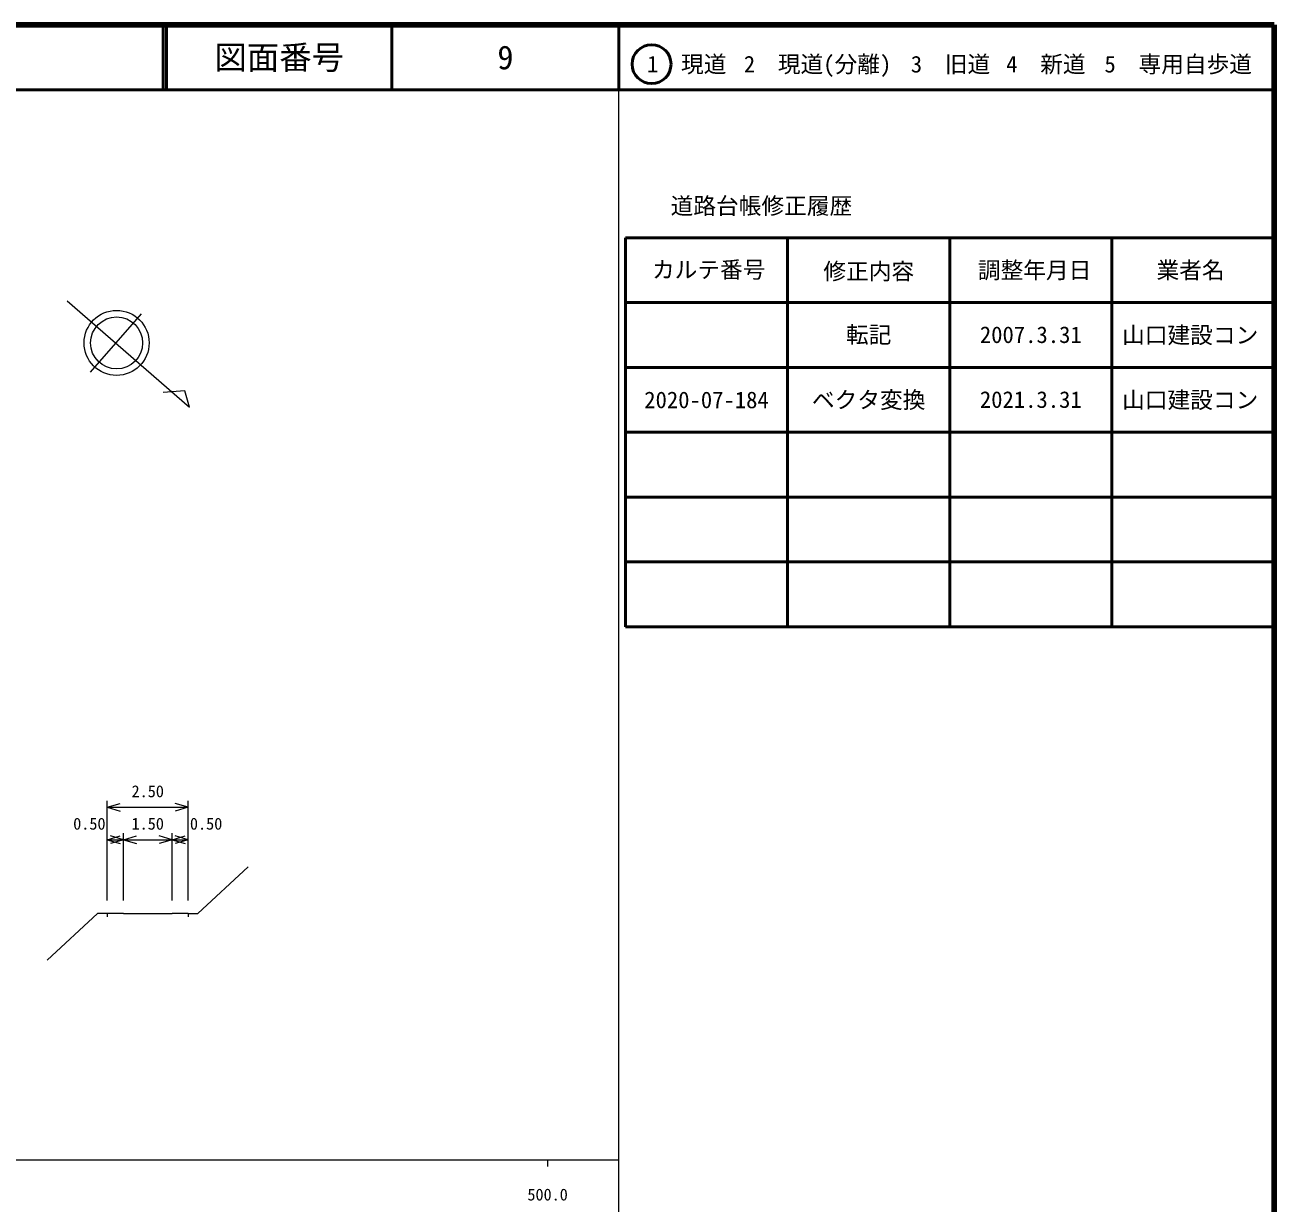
# Model space of a CAD drawing. Units: millimetres, scale not verified. Extents: x 40000 to 680000, y 20000 to 380000.
# Drawn here: x 487421 to 680000, y 198357 to 380000 of the extents above; entities that cross this region are included whole.
import ezdxf
from ezdxf.enums import TextEntityAlignment as Align

# ---------------------------------------------------------------- set-up
doc = ezdxf.new("R2010")
doc.units = ezdxf.units.MM
doc.header["$LTSCALE"] = 1000
for name, color, linetype, lineweight in [('M-BGD', 7, 'Continuous', 13), ('M-BMK-SRVR', 3, 'Continuous', 13), ('M-STR-HTXT', 7, 'Continuous', 13), ('M-TTL', 2, 'Continuous', 140), ('M-TTL-BAND', 7, 'Continuous', 13), ('M-TTL-FRAM', 2, 'Continuous', 50), ('M-TTL-LINE', 7, 'Continuous', 50)]:
    doc.layers.add(name, color=color, linetype=linetype, lineweight=lineweight)
doc.layers.add('M-TTL-TXT', color=7, linetype='Continuous')
doc.styles.add('ＭＳ ゴシック', font='')
doc.styles.get('ＭＳ ゴシック').set_extended_font_data('MS Gothic')

msp = doc.modelspace()

# ---------------------------------------------------------------- linework, layer by layer
at = {"layer": 'M-BGD'}
for p, q in [((521843, 250182), (514097, 242997)), ((498597, 242997), (490850, 235811)), ((500097, 242997), (498597, 242997)), ((500097, 242997), (500097, 242497)), ((502597, 242997), (500097, 242997)), ((502597, 242997), (510097, 242997)), ((512597, 242997), (510097, 242997)), ((512597, 242997), (514097, 242997)), ((512597, 242997), (512597, 242497))]:
    msp.add_line(p, q, dxfattribs=at)
at = {"layer": 'M-BMK-SRVR'}
for p, q in [((493903, 337457), (512804, 321094)), ((505337, 335467), (497489, 326458)), ((512074, 323589), (508731, 323314)), ((512804, 321094), (512074, 323589))]:
    msp.add_line(p, q, dxfattribs=at)
for radius in [5016, 4013]:
    msp.add_circle((501552, 330977), radius, dxfattribs=at)
at = {"layer": 'M-STR-HTXT'}
for p, q in [((500097, 244997), (500097, 260377)), ((512597, 244997), (512597, 260377)), ((500097, 259377), (502097, 259977)), ((500097, 259377), (502097, 258777)), ((500097, 259377), (512597, 259377)), ((512597, 259377), (510597, 259977)), ((512597, 259377), (510597, 258777)), ((500097, 254377), (502097, 254977)), ((500097, 254377), (502097, 253777)), ((500097, 254377), (502597, 254377)), ((502597, 254377), (500597, 254977)), ((502597, 254377), (500597, 253777)), ((502597, 244997), (502597, 255377)), ((502597, 254377), (504597, 254977)), ((502597, 254377), (504597, 253777)), ((502597, 254377), (510097, 254377)), ((510097, 254377), (508097, 254977)), ((510097, 254377), (508097, 253777)), ((510097, 244997), (510097, 255377)), ((510097, 254377), (512097, 254977)), ((510097, 254377), (512597, 254377)), ((510097, 254377), (512097, 253777)), ((512597, 254377), (510597, 254977)), ((512597, 254377), (510597, 253777))]:
    msp.add_line(p, q, dxfattribs=at)
at = {"layer": 'M-TTL'}
for p, q in [((680000, 380000), (40000, 380000)), ((680000, 20000), (680000, 380000))]:
    msp.add_line(p, q, dxfattribs=at)
at = {"layer": 'M-TTL-BAND'}
for p, q in [((579000, 20000), (579000, 370000)), ((40000, 205000), (579000, 205000)), ((568000, 205000), (568000, 204000))]:
    msp.add_line(p, q, dxfattribs=at)
at = {"layer": 'M-TTL-FRAM'}
for p, q in [((580000, 347197), (580000, 287197)), ((580000, 347197), (680000, 347197)), ((580000, 287197), (680000, 287197))]:
    msp.add_line(p, q, dxfattribs=at)
at = {"layer": 'M-TTL-LINE'}
for p, q in [((508747, 380000), (508747, 370000)), ((509247, 380000), (509247, 370000)), ((543997, 380000), (543997, 370000)), ((579000, 380000), (579000, 370000)), ((40000, 370000), (680000, 370000)), ((605000, 347197), (605000, 287197)), ((630000, 347197), (630000, 287197)), ((655000, 347197), (655000, 287197)), ((580000, 337197), (680000, 337197)), ((580000, 327197), (680000, 327197)), ((580000, 317197), (680000, 317197)), ((580000, 307197), (680000, 307197)), ((580000, 297197), (680000, 297197))]:
    msp.add_line(p, q, dxfattribs=at)
msp.add_circle((584031, 373958), 3000, dxfattribs=at)

# ---------------------------------------------------------------- texts
at = {"layer": 'M-STR-HTXT', "style": 'ＭＳ ゴシック'}
for s, p in [('2.50', (506347, 260377)), ('0.50', (497347, 255377)), ('1.50', (506347, 255377)), ('0.50', (515347, 255377))]:
    msp.add_text(s, height=1833, dxfattribs=at).set_placement(p, align=Align.BOTTOM_CENTER)
at = {"layer": 'M-TTL-BAND', "style": 'ＭＳ ゴシック'}
msp.add_text('500.0', height=1833, dxfattribs=at).set_placement((568000, 198195), align=Align.BOTTOM_CENTER)
at = {"layer": 'M-TTL-TXT', "style": 'ＭＳ ゴシック'}
for s, height, p in [('図面番号', 3666, (526622, 375000)), ('9', 3666, (561497, 375000)), ('1\u3000現道', 2566, (589448, 373958)), ('2\u3000現道(分離)', 2566, (609619, 373958)), ('3\u3000旧道', 2566, (630121, 373958)), ('4\u3000新道', 2566, (644824, 373958)), ('5\u3000専用自歩道', 2566, (665228, 373958)), ('道路台帳修正履歴', 2566, (600968, 352113)), ('カルテ番号', 2566, (592839, 342277)), ('修正内容', 2566, (617509, 342023)), ('調整年月日', 2566, (643089, 342197)), ('業者名', 2566, (667134, 342197)), ('転記', 2566, (617500, 332245)), ('2007.3.31', 2566, (642500, 332245)), ('山口建設コン', 2566, (667077, 332189)), ('ベクタ変換', 2566, (617499, 322197)), ('山口建設コン', 2566, (667077, 322189)), ('2020-07-184', 2566, (592500, 322197)), ('2021.3.31', 2566, (642500, 322245))]:
    msp.add_text(s, height=height, dxfattribs=at).set_placement(p, align=Align.MIDDLE_CENTER)

doc.saveas('drawing.dxf')
